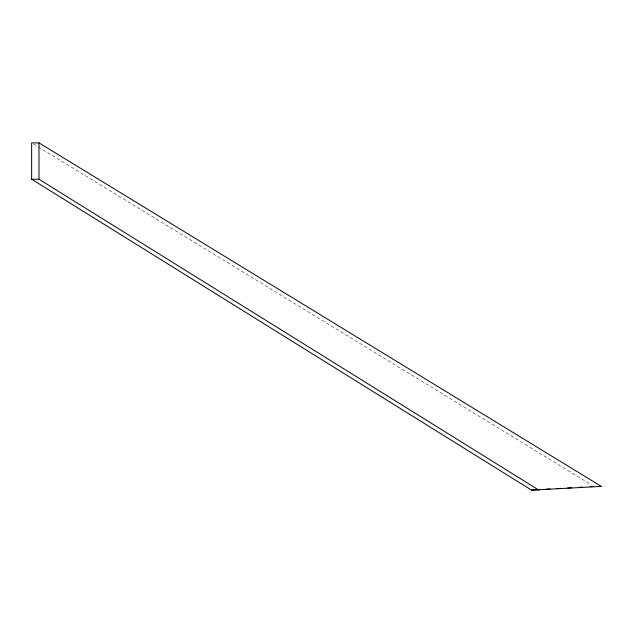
<?xml version="1.0" encoding="UTF-8"?>
<svg xmlns="http://www.w3.org/2000/svg" width="633" height="633" viewBox="0 0 633 633"><rect width="100%" height="100%" fill="white"/><g stroke="black" fill="none" stroke-linecap="round" stroke-linejoin="round"><path stroke-width="0.47" stroke-dasharray="3.17 2.37" d="M33.335 143.913L591.467 484.862"/><path stroke-width="0.95" d="M531.514 490.116L601.35 486.405L39.001 142.884L31.65 142.884L31.65 179.234L531.514 490.116L539.324 489.649M546.16 489.246L550.061 489.016M556.898 488.605L560.806 488.375M567.635 487.972L571.544 487.734M579.353 487.275L582.281 487.101M590.091 486.635L593.018 486.46M31.65 179.234L39.001 179.234L538.865 490.116M599.514 486.405L601.35 486.405M39.001 142.884L39.001 179.234"/></g></svg>
